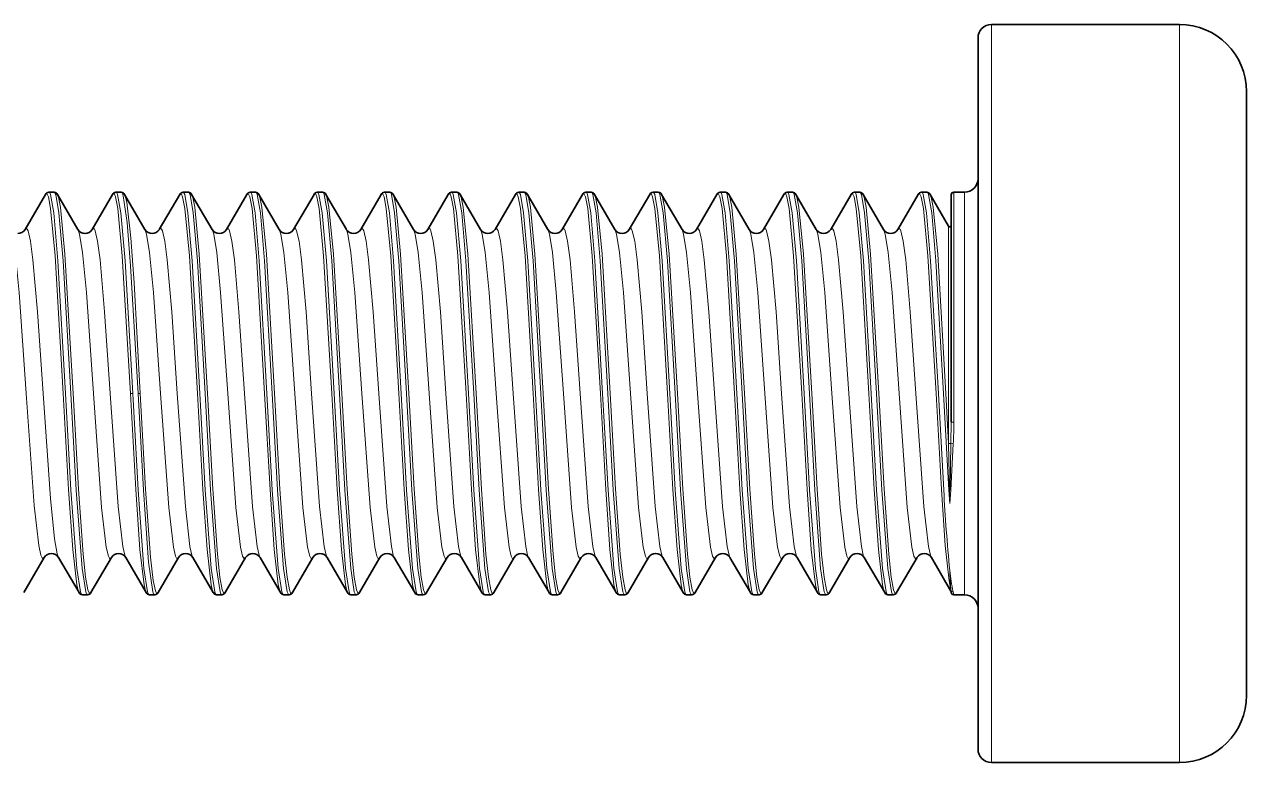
# Model space of a CAD drawing. Extents: x -131 to 1002, y -402 to 783.
# Drawn here: x 993.01 to 1002.11, y 238.87 to 244.37 of the extents above; entities that cross this region are included whole.
import ezdxf

# ---------------------------------------------------------------- set-up
doc = ezdxf.new("R2010")
doc.units = 0

msp = doc.modelspace()

# ---------------------------------------------------------------- linework, layer by layer
at = {"color": 7, "lineweight": 13, "ltscale": 0.101711}
for p, q in [((1000.2148, 240.3036), (1000.2148, 244.372)), ((1001.6147, 240.3036), (1001.6147, 244.372))]:
    msp.add_line(p, q, dxfattribs=at)
at = {"color": 7, "lineweight": 35, "ltscale": 0.034999}
for p, q in [((1000.2148, 244.372), (1001.6147, 244.372)), ((1000.2148, 238.872), (1001.6147, 238.872))]:
    msp.add_line(p, q, dxfattribs=at)
at = {"color": 7, "lineweight": 35, "ltscale": 0.098012}
msp.add_line((1000.1147, 240.3515), (1000.1147, 244.272), dxfattribs=at)
at = {"color": 7, "lineweight": 35, "ltscale": 0.083218}
msp.add_line((1002.1147, 240.5433), (1002.1147, 243.872), dxfattribs=at)
at = {"color": 7, "lineweight": 35, "ltscale": 0.000984192}
for p, q in [((993.1943, 243.122), (993.2337, 243.122)), ((993.6943, 243.122), (993.7337, 243.122)), ((994.1943, 243.122), (994.2337, 243.122)), ((994.6943, 243.122), (994.7337, 243.122)), ((995.1943, 243.122), (995.2337, 243.122)), ((995.6943, 243.122), (995.7337, 243.122)), ((996.1943, 243.122), (996.2337, 243.122)), ((996.6943, 243.122), (996.7337, 243.122)), ((997.1943, 243.122), (997.2337, 243.122)), ((997.6943, 243.122), (997.7337, 243.122)), ((998.1943, 243.122), (998.2337, 243.122)), ((998.6943, 243.122), (998.7337, 243.122)), ((999.1943, 243.122), (999.2337, 243.122)), ((999.6943, 243.122), (999.7337, 243.122)), ((993.4443, 240.122), (993.4837, 240.122)), ((993.9443, 240.122), (993.9837, 240.122)), ((994.4443, 240.122), (994.4837, 240.122)), ((994.9443, 240.122), (994.9837, 240.122)), ((995.4443, 240.122), (995.4837, 240.122)), ((995.9443, 240.122), (995.9837, 240.122)), ((996.4443, 240.122), (996.4837, 240.122)), ((996.9443, 240.122), (996.9837, 240.122)), ((997.4443, 240.122), (997.4837, 240.122)), ((997.9443, 240.122), (997.9837, 240.122)), ((998.4443, 240.122), (998.4837, 240.122)), ((998.9443, 240.122), (998.9837, 240.122)), ((999.4443, 240.122), (999.4837, 240.122))]:
    msp.add_line(p, q, dxfattribs=at)
at = {"color": 7, "lineweight": 13, "ltscale": 0.042844}
msp.add_line((999.9348, 241.4082), (999.9348, 243.122), dxfattribs=at)
at = {"color": 7, "lineweight": 35, "ltscale": 0.001999}
for p, q in [((999.9348, 243.122), (1000.0148, 243.122)), ((999.9348, 240.122), (1000.0148, 240.122))]:
    msp.add_line(p, q, dxfattribs=at)
at = {"color": 7, "lineweight": 13, "ltscale": 0.055478}
msp.add_line((1000.0148, 240.9028), (1000.0148, 243.122), dxfattribs=at)
at = {"color": 7, "lineweight": 35, "ltscale": 0.007572}
for p, q in [((993.1697, 243.1056), (993.0176, 242.8437)), ((993.6697, 243.1056), (993.5176, 242.8437)), ((994.1697, 243.1056), (994.0176, 242.8437)), ((994.6697, 243.1056), (994.5176, 242.8437)), ((995.1697, 243.1056), (995.0176, 242.8437)), ((995.6697, 243.1056), (995.5176, 242.8437)), ((996.1697, 243.1056), (996.0176, 242.8437)), ((996.6697, 243.1056), (996.5176, 242.8437)), ((997.1697, 243.1056), (997.0176, 242.8437)), ((997.6697, 243.1056), (997.5176, 242.8437)), ((998.1697, 243.1056), (998.0176, 242.8437)), ((998.6697, 243.1056), (998.5176, 242.8437)), ((999.1697, 243.1056), (999.0176, 242.8437)), ((999.6697, 243.1056), (999.5176, 242.8437)), ((993.4197, 240.1383), (993.2676, 240.4003)), ((993.9197, 240.1383), (993.7676, 240.4003)), ((994.4197, 240.1383), (994.2676, 240.4003)), ((994.9197, 240.1383), (994.7676, 240.4003)), ((995.4197, 240.1383), (995.2676, 240.4003)), ((995.9197, 240.1383), (995.7676, 240.4003)), ((996.4197, 240.1383), (996.2676, 240.4003)), ((996.9197, 240.1383), (996.7676, 240.4003)), ((997.4197, 240.1383), (997.2676, 240.4003)), ((997.9197, 240.1383), (997.7676, 240.4003)), ((998.4197, 240.1383), (998.2676, 240.4003)), ((998.9197, 240.1383), (998.7676, 240.4003)), ((999.4197, 240.1383), (999.2676, 240.4003))]:
    msp.add_line(p, q, dxfattribs=at)
at = {"color": 7, "lineweight": 35, "ltscale": 0.007571}
for p, q in [((993.2584, 243.1056), (993.4104, 242.8437)), ((993.7584, 243.1056), (993.9104, 242.8437)), ((994.2584, 243.1056), (994.4104, 242.8437)), ((994.7584, 243.1056), (994.9104, 242.8437)), ((995.2584, 243.1056), (995.4104, 242.8437)), ((995.7584, 243.1056), (995.9104, 242.8437)), ((996.2584, 243.1056), (996.4104, 242.8437)), ((996.7584, 243.1056), (996.9104, 242.8437)), ((997.2584, 243.1056), (997.4104, 242.8437)), ((997.7584, 243.1056), (997.9104, 242.8437)), ((998.2584, 243.1056), (998.4104, 242.8437)), ((998.7584, 243.1056), (998.9104, 242.8437)), ((999.2584, 243.1056), (999.4104, 242.8437)), ((993.0084, 240.1383), (993.1604, 240.4003)), ((993.5084, 240.1383), (993.6604, 240.4003)), ((994.0084, 240.1383), (994.1604, 240.4003)), ((994.5084, 240.1383), (994.6604, 240.4003)), ((995.0084, 240.1383), (995.1604, 240.4003)), ((995.5084, 240.1383), (995.6604, 240.4003)), ((996.0084, 240.1383), (996.1604, 240.4003)), ((996.5084, 240.1383), (996.6604, 240.4003)), ((997.0084, 240.1383), (997.1604, 240.4003)), ((997.5084, 240.1383), (997.6604, 240.4003)), ((998.0084, 240.1383), (998.1604, 240.4003)), ((998.5084, 240.1383), (998.6604, 240.4003)), ((999.0084, 240.1383), (999.1604, 240.4003)), ((999.5084, 240.1383), (999.6604, 240.4003))]:
    msp.add_line(p, q, dxfattribs=at)
at = {"color": 7, "lineweight": 35, "ltscale": 0.00686}
msp.add_line((999.7584, 243.1056), (999.8961, 242.8683), dxfattribs=at)
at = {"color": 7, "lineweight": 35, "ltscale": 0.042273}
msp.add_line((999.9148, 241.4111), (999.9148, 243.102), dxfattribs=at)
at = {"color": 7, "lineweight": 13, "ltscale": 0.031158}
msp.add_line((999.8961, 241.622), (999.8961, 242.8683), dxfattribs=at)
at = {"color": 7, "lineweight": 13, "ltscale": 0.017906}
for p, q in [((993.3419, 240.9068), (993.302, 241.622)), ((993.8419, 240.9068), (993.802, 241.622)), ((994.3419, 240.9068), (994.302, 241.622)), ((994.8419, 240.9068), (994.802, 241.622)), ((995.3419, 240.9068), (995.302, 241.622)), ((995.8419, 240.9068), (995.802, 241.622)), ((996.3419, 240.9068), (996.302, 241.622)), ((996.8419, 240.9068), (996.802, 241.622)), ((997.3419, 240.9068), (997.302, 241.622)), ((997.8419, 240.9068), (997.802, 241.622)), ((998.3419, 240.9068), (998.302, 241.622)), ((998.8419, 240.9068), (998.802, 241.622)), ((999.3419, 240.9068), (999.302, 241.622)), ((999.8419, 240.9068), (999.802, 241.622))]:
    msp.add_line(p, q, dxfattribs=at)
at = {"color": 7, "lineweight": 13, "ltscale": 0.018029}
for p, q in [((993.3591, 240.9028), (993.3193, 241.6229)), ((993.8591, 240.9028), (993.8193, 241.6229)), ((994.3591, 240.9028), (994.3193, 241.6229)), ((994.8591, 240.9028), (994.8193, 241.6229)), ((995.3591, 240.9028), (995.3193, 241.6229)), ((995.8591, 240.9028), (995.8193, 241.6229)), ((996.3591, 240.9028), (996.3193, 241.6229)), ((996.8591, 240.9028), (996.8193, 241.6229)), ((997.3591, 240.9028), (997.3193, 241.6229)), ((997.8591, 240.9028), (997.8193, 241.6229)), ((998.3591, 240.9028), (998.3193, 241.6229)), ((998.8591, 240.9028), (998.8193, 241.6229)), ((999.3591, 240.9028), (999.3193, 241.6229)), ((999.8591, 240.9028), (999.8193, 241.6229))]:
    msp.add_line(p, q, dxfattribs=at)
at = {"color": 7, "lineweight": 13, "ltscale": 0.017982}
for p, q in [((993.3985, 240.9028), (993.3588, 241.621)), ((993.8985, 240.9028), (993.8588, 241.621)), ((994.3985, 240.9028), (994.3588, 241.621)), ((994.8985, 240.9028), (994.8588, 241.621)), ((995.3985, 240.9028), (995.3588, 241.621)), ((995.8985, 240.9028), (995.8588, 241.621)), ((996.3985, 240.9028), (996.3588, 241.621)), ((996.8985, 240.9028), (996.8588, 241.621)), ((997.3985, 240.9028), (997.3588, 241.621)), ((997.8985, 240.9028), (997.8588, 241.621)), ((998.3985, 240.9028), (998.3588, 241.621)), ((998.8985, 240.9028), (998.8588, 241.621)), ((999.3985, 240.9028), (999.3588, 241.621)), ((999.8985, 240.9028), (999.8588, 241.621))]:
    msp.add_line(p, q, dxfattribs=at)
at = {"color": 7, "lineweight": 13, "ltscale": 0.017866}
for p, q in [((993.4158, 240.9085), (993.3761, 241.622)), ((993.9158, 240.9085), (993.8761, 241.622)), ((994.4158, 240.9085), (994.3761, 241.622)), ((994.9158, 240.9085), (994.8761, 241.622)), ((995.4158, 240.9085), (995.3761, 241.622)), ((995.9158, 240.9085), (995.8761, 241.622)), ((996.4158, 240.9085), (996.3761, 241.622)), ((996.9158, 240.9085), (996.8761, 241.622)), ((997.4158, 240.9085), (997.3761, 241.622)), ((997.9158, 240.9085), (997.8761, 241.622)), ((998.4158, 240.9085), (998.3761, 241.622)), ((998.9158, 240.9085), (998.8761, 241.622)), ((999.4158, 240.9085), (999.3761, 241.622))]:
    msp.add_line(p, q, dxfattribs=at)
at = {"color": 7, "lineweight": 13, "ltscale": 0.000433995}
msp.add_line((993.8193, 241.6229), (993.802, 241.622), dxfattribs=at)
at = {"color": 7, "lineweight": 13, "ltscale": 0.000433974}
msp.add_line((993.8761, 241.622), (993.8588, 241.621), dxfattribs=at)
at = {"color": 7, "lineweight": 13, "ltscale": 0.009301}
msp.add_line((999.8961, 241.2505), (999.8761, 241.622), dxfattribs=at)
at = {"color": 7, "lineweight": 13, "ltscale": 0.009288}
msp.add_line((999.8961, 241.2505), (999.8961, 241.622), dxfattribs=at)
at = {"color": 7, "lineweight": 13, "ltscale": 0.004015}
msp.add_line((999.9148, 241.4111), (999.9135, 241.2505), dxfattribs=at)
at = {"color": 7, "lineweight": 13, "ltscale": 0.00043335}
msp.add_line((999.8961, 241.2505), (999.9135, 241.2505), dxfattribs=at)
at = {"color": 7, "lineweight": 13, "ltscale": 0.008682}
for p, q in [((999.9027, 240.9033), (999.8961, 241.2505)), ((999.9135, 241.2505), (999.9069, 240.9033))]:
    msp.add_line(p, q, dxfattribs=at)
at = {"color": 7, "lineweight": 13, "ltscale": 0.00862}
msp.add_line((999.9307, 241.2471), (999.9111, 240.9028), dxfattribs=at)
at = {"color": 7, "lineweight": 13, "ltscale": 0.000440123}
msp.add_line((999.9135, 241.2505), (999.9307, 241.2471), dxfattribs=at)
at = {"color": 7, "lineweight": 13, "ltscale": 0.002539}
for p, q in [((999.9048, 240.8015), (999.8985, 240.9028)), ((999.9111, 240.9028), (999.9048, 240.8015))]:
    msp.add_line(p, q, dxfattribs=at)
at = {"color": 7, "lineweight": 13, "ltscale": 0.00010376}
msp.add_line((999.9027, 240.9033), (999.9069, 240.9033), dxfattribs=at)
at = {"color": 7, "lineweight": 13, "ltscale": 0.002545}
msp.add_line((999.9027, 240.9033), (999.9048, 240.8015), dxfattribs=at)
at = {"color": 7, "lineweight": 13, "ltscale": 0.000105788}
msp.add_line((999.9069, 240.9033), (999.9111, 240.9028), dxfattribs=at)
at = {"color": 7, "lineweight": 13, "ltscale": 0.019522}
msp.add_line((1000.0148, 240.122), (1000.0148, 240.9028), dxfattribs=at)
at = {"color": 7, "lineweight": 35, "ltscale": 0.029282}
msp.add_line((1002.1147, 239.372), (1002.1147, 240.5433), dxfattribs=at)
at = {"color": 7, "lineweight": 35, "ltscale": 0.007261}
msp.add_line((999.9135, 240.1491), (999.7676, 240.4003), dxfattribs=at)
at = {"color": 7, "lineweight": 35, "ltscale": 0.034488}
msp.add_line((1000.1147, 238.972), (1000.1147, 240.3515), dxfattribs=at)
at = {"color": 7, "lineweight": 13, "ltscale": 0.035789}
for p, q in [((1000.2148, 238.872), (1000.2148, 240.3036)), ((1001.6147, 238.872), (1001.6147, 240.3036))]:
    msp.add_line(p, q, dxfattribs=at)
at = {"color": 7, "lineweight": 13, "ltscale": 0.000205601}
msp.add_line((999.9135, 240.1536), (999.9147, 240.1455), dxfattribs=at)
at = {"color": 7, "lineweight": 13, "ltscale": 0.000113678}
msp.add_line((999.9135, 240.1536), (999.9135, 240.1491), dxfattribs=at)
at = {"color": 7, "lineweight": 35, "ltscale": 9.46975e-05}
msp.add_line((999.9135, 240.1491), (999.9147, 240.1455), dxfattribs=at)
at = {"color": 7, "lineweight": 35, "ltscale": 7.01904e-05}
msp.add_line((999.9148, 240.142), (999.9148, 240.1448), dxfattribs=at)
at = {"color": 7, "lineweight": 13, "ltscale": 0.00048842}
msp.add_line((999.9307, 240.1439), (999.9348, 240.1248), dxfattribs=at)
at = {"color": 7, "lineweight": 13, "ltscale": 7.13348e-05}
msp.add_line((999.9348, 240.122), (999.9348, 240.1248), dxfattribs=at)
at = {"color": 7, "lineweight": 13}
for points in [[(993.302, 241.622), (993.2415, 242.6487), (993.2081, 242.9996), (993.1912, 243.0883), (993.1826, 243.1083), (993.1797, 243.1111), (993.1783, 243.1118), (993.1761, 243.1119), (993.174, 243.1109), (993.1697, 243.1056)], [(993.3193, 241.6229), (993.2621, 242.6101), (993.2308, 242.9679), (993.2067, 243.104), (993.2012, 243.1164), (993.1985, 243.12), (993.1957, 243.1218), (993.1943, 243.122)], [(993.3588, 241.621), (993.3015, 242.6094), (993.2701, 242.9677), (993.2461, 243.104), (993.2406, 243.1164), (993.2379, 243.12), (993.2351, 243.1218), (993.2337, 243.122)], [(993.802, 241.622), (993.7415, 242.6487), (993.7081, 242.9996), (993.6912, 243.0883), (993.6826, 243.1083), (993.6797, 243.1111), (993.6783, 243.1118), (993.6761, 243.1119), (993.674, 243.1109), (993.6697, 243.1056)], [(993.8193, 241.6229), (993.7621, 242.6101), (993.7308, 242.9679), (993.7067, 243.104), (993.7012, 243.1164), (993.6985, 243.12), (993.6957, 243.1218), (993.6943, 243.122)], [(993.7337, 243.122), (993.7354, 243.1216), (993.7388, 243.119), (993.7421, 243.1136), (993.7488, 243.0951), (993.778, 242.8959), (993.8041, 242.5734), (993.8588, 241.621)], [(994.302, 241.622), (994.2415, 242.6487), (994.2081, 242.9996), (994.1912, 243.0883), (994.1826, 243.1083), (994.1797, 243.1111), (994.1783, 243.1118), (994.1761, 243.1119), (994.174, 243.1109), (994.1697, 243.1056)], [(994.3193, 241.6229), (994.2621, 242.6101), (994.2308, 242.9679), (994.2067, 243.104), (994.2012, 243.1164), (994.1985, 243.12), (994.1957, 243.1218), (994.1943, 243.122)], [(994.3588, 241.621), (994.3015, 242.6094), (994.2701, 242.9677), (994.2461, 243.104), (994.2406, 243.1164), (994.2379, 243.12), (994.2351, 243.1218), (994.2337, 243.122)], [(994.802, 241.622), (994.7415, 242.6487), (994.7081, 242.9996), (994.6912, 243.0883), (994.6826, 243.1083), (994.6797, 243.1111), (994.6783, 243.1118), (994.6761, 243.1119), (994.674, 243.1109), (994.6697, 243.1056)], [(994.8193, 241.6229), (994.7621, 242.6101), (994.7308, 242.9679), (994.7067, 243.104), (994.7012, 243.1164), (994.6985, 243.12), (994.6957, 243.1218), (994.6943, 243.122)], [(994.8588, 241.621), (994.8015, 242.6094), (994.7701, 242.9677), (994.7461, 243.104), (994.7406, 243.1164), (994.7379, 243.12), (994.7351, 243.1218), (994.7337, 243.122)], [(995.302, 241.622), (995.2415, 242.6487), (995.2081, 242.9996), (995.1912, 243.0883), (995.1826, 243.1083), (995.1797, 243.1111), (995.1783, 243.1118), (995.1761, 243.1119), (995.174, 243.1109), (995.1697, 243.1056)], [(995.3193, 241.6229), (995.2621, 242.6101), (995.2308, 242.9679), (995.2067, 243.104), (995.2012, 243.1164), (995.1985, 243.12), (995.1957, 243.1218), (995.1943, 243.122)], [(995.3588, 241.621), (995.3015, 242.6094), (995.2701, 242.9677), (995.2461, 243.104), (995.2406, 243.1164), (995.2379, 243.12), (995.2351, 243.1218), (995.2337, 243.122)], [(995.802, 241.622), (995.7415, 242.6487), (995.7081, 242.9996), (995.6912, 243.0883), (995.6826, 243.1083), (995.6797, 243.1111), (995.6783, 243.1118), (995.6761, 243.1119), (995.674, 243.1109), (995.6697, 243.1056)], [(995.8193, 241.6229), (995.7621, 242.6101), (995.7308, 242.9679), (995.7067, 243.104), (995.7012, 243.1164), (995.6985, 243.12), (995.6957, 243.1218), (995.6943, 243.122)], [(995.8588, 241.621), (995.8015, 242.6094), (995.7701, 242.9677), (995.7461, 243.104), (995.7406, 243.1164), (995.7379, 243.12), (995.7351, 243.1218), (995.7337, 243.122)], [(996.302, 241.622), (996.2415, 242.6487), (996.2081, 242.9996), (996.1912, 243.0883), (996.1826, 243.1083), (996.1797, 243.1111), (996.1783, 243.1118), (996.1761, 243.1119), (996.174, 243.1109), (996.1697, 243.1056)], [(996.3193, 241.6229), (996.2621, 242.6101), (996.2308, 242.9679), (996.2067, 243.104), (996.2012, 243.1164), (996.1985, 243.12), (996.1957, 243.1218), (996.1943, 243.122)], [(996.3588, 241.621), (996.3015, 242.6094), (996.2701, 242.9677), (996.2461, 243.104), (996.2406, 243.1164), (996.2379, 243.12), (996.2351, 243.1218), (996.2337, 243.122)], [(996.802, 241.622), (996.7415, 242.6487), (996.7081, 242.9996), (996.6912, 243.0883), (996.6826, 243.1083), (996.6797, 243.1111), (996.6783, 243.1118), (996.6761, 243.1119), (996.674, 243.1109), (996.6697, 243.1056)], [(996.8193, 241.6229), (996.7621, 242.6101), (996.7308, 242.9679), (996.7067, 243.104), (996.7012, 243.1164), (996.6985, 243.12), (996.6957, 243.1218), (996.6943, 243.122)], [(996.8588, 241.621), (996.8015, 242.6094), (996.7701, 242.9677), (996.7461, 243.104), (996.7406, 243.1164), (996.7379, 243.12), (996.7351, 243.1218), (996.7337, 243.122)], [(997.302, 241.622), (997.2415, 242.6487), (997.2081, 242.9996), (997.1912, 243.0883), (997.1826, 243.1083), (997.1797, 243.1111), (997.1783, 243.1118), (997.1761, 243.1119), (997.174, 243.1109), (997.1697, 243.1056)], [(997.3193, 241.6229), (997.2621, 242.6101), (997.2308, 242.9679), (997.2067, 243.104), (997.2012, 243.1164), (997.1985, 243.12), (997.1957, 243.1218), (997.1943, 243.122)], [(997.3588, 241.621), (997.3015, 242.6094), (997.2701, 242.9677), (997.2461, 243.104), (997.2406, 243.1164), (997.2379, 243.12), (997.2351, 243.1218), (997.2337, 243.122)], [(997.802, 241.622), (997.7415, 242.6487), (997.7081, 242.9996), (997.6912, 243.0883), (997.6826, 243.1083), (997.6797, 243.1111), (997.6783, 243.1118), (997.6761, 243.1119), (997.674, 243.1109), (997.6697, 243.1056)], [(997.8193, 241.6229), (997.7621, 242.6101), (997.7308, 242.9679), (997.7067, 243.104), (997.7012, 243.1164), (997.6985, 243.12), (997.6957, 243.1218), (997.6943, 243.122)], [(997.8588, 241.621), (997.8015, 242.6094), (997.7701, 242.9677), (997.7461, 243.104), (997.7406, 243.1164), (997.7379, 243.12), (997.7351, 243.1218), (997.7337, 243.122)], [(998.302, 241.622), (998.2415, 242.6487), (998.2081, 242.9996), (998.1912, 243.0883), (998.1826, 243.1083), (998.1797, 243.1111), (998.1783, 243.1118), (998.1761, 243.1119), (998.174, 243.1109), (998.1697, 243.1056)], [(998.3193, 241.6229), (998.2621, 242.6101), (998.2308, 242.9679), (998.2067, 243.104), (998.2012, 243.1164), (998.1985, 243.12), (998.1957, 243.1218), (998.1943, 243.122)], [(998.3588, 241.621), (998.3015, 242.6094), (998.2701, 242.9677), (998.2461, 243.104), (998.2406, 243.1164), (998.2379, 243.12), (998.2351, 243.1218), (998.2337, 243.122)], [(998.802, 241.622), (998.7415, 242.6487), (998.7081, 242.9996), (998.6912, 243.0883), (998.6826, 243.1083), (998.6797, 243.1111), (998.6783, 243.1118), (998.6761, 243.1119), (998.674, 243.1109), (998.6697, 243.1056)], [(998.8193, 241.6229), (998.7621, 242.6101), (998.7308, 242.9679), (998.7067, 243.104), (998.7012, 243.1164), (998.6985, 243.12), (998.6957, 243.1218), (998.6943, 243.122)], [(998.8588, 241.621), (998.8015, 242.6094), (998.7701, 242.9677), (998.7461, 243.104), (998.7406, 243.1164), (998.7379, 243.12), (998.7351, 243.1218), (998.7337, 243.122)], [(999.302, 241.622), (999.2415, 242.6487), (999.2081, 242.9996), (999.1912, 243.0883), (999.1826, 243.1083), (999.1797, 243.1111), (999.1783, 243.1118), (999.1761, 243.1119), (999.174, 243.1109), (999.1697, 243.1056)], [(999.3193, 241.6229), (999.2621, 242.6101), (999.2308, 242.9679), (999.2067, 243.104), (999.2012, 243.1164), (999.1985, 243.12), (999.1957, 243.1218), (999.1943, 243.122)], [(999.3588, 241.621), (999.3015, 242.6094), (999.2701, 242.9677), (999.2461, 243.104), (999.2406, 243.1164), (999.2379, 243.12), (999.2351, 243.1218), (999.2337, 243.122)], [(999.802, 241.622), (999.7415, 242.6487), (999.7081, 242.9996), (999.6912, 243.0883), (999.6826, 243.1083), (999.6797, 243.1111), (999.6783, 243.1118), (999.6761, 243.1119), (999.674, 243.1109), (999.6697, 243.1056)], [(999.8193, 241.6229), (999.7621, 242.6101), (999.7308, 242.9679), (999.7067, 243.104), (999.7012, 243.1164), (999.6985, 243.12), (999.6957, 243.1218), (999.6943, 243.122)], [(999.8588, 241.621), (999.8015, 242.6094), (999.7701, 242.9677), (999.7461, 243.104), (999.7406, 243.1164), (999.7379, 243.12), (999.7351, 243.1218), (999.7337, 243.122)], [(993.3761, 241.622), (993.3147, 242.6602), (993.2808, 243.0092), (993.2659, 243.086), (993.2584, 243.1056)], [(993.7584, 243.1056), (993.7638, 243.093), (993.7745, 243.048), (993.8051, 242.7816), (993.8295, 242.4458), (993.8761, 241.622)], [(994.3761, 241.622), (994.3147, 242.6602), (994.2808, 243.0092), (994.2659, 243.086), (994.2584, 243.1056)], [(994.8761, 241.622), (994.8147, 242.6602), (994.7808, 243.0092), (994.7659, 243.086), (994.7584, 243.1056)], [(995.3761, 241.622), (995.3147, 242.6602), (995.2808, 243.0092), (995.2659, 243.086), (995.2584, 243.1056)], [(995.8761, 241.622), (995.8147, 242.6602), (995.7808, 243.0092), (995.7659, 243.086), (995.7584, 243.1056)], [(996.3761, 241.622), (996.3147, 242.6602), (996.2808, 243.0092), (996.2659, 243.086), (996.2584, 243.1056)], [(996.8761, 241.622), (996.8147, 242.6602), (996.7808, 243.0092), (996.7659, 243.086), (996.7584, 243.1056)], [(997.3761, 241.622), (997.3147, 242.6602), (997.2808, 243.0092), (997.2659, 243.086), (997.2584, 243.1056)], [(997.8761, 241.622), (997.8147, 242.6602), (997.7808, 243.0092), (997.7659, 243.086), (997.7584, 243.1056)], [(998.3761, 241.622), (998.3147, 242.6602), (998.2808, 243.0092), (998.2659, 243.086), (998.2584, 243.1056)], [(998.8761, 241.622), (998.8147, 242.6602), (998.7808, 243.0092), (998.7659, 243.086), (998.7584, 243.1056)], [(999.3761, 241.622), (999.3147, 242.6602), (999.2808, 243.0092), (999.2659, 243.086), (999.2584, 243.1056)], [(999.8761, 241.622), (999.8147, 242.6602), (999.7808, 243.0092), (999.7659, 243.086), (999.7584, 243.1056)], [(992.9104, 242.8437), (992.9223, 242.8098), (992.9449, 242.6733), (992.9742, 242.3735), (993.0266, 241.622)], [(993.0176, 242.8437), (993.0217, 242.8491), (993.0237, 242.8506), (993.0267, 242.8513), (993.0283, 242.8511), (993.0312, 242.8492), (993.0343, 242.8455), (993.0403, 242.833), (993.0579, 242.7573), (993.0765, 242.6169), (993.1104, 242.2304), (993.1516, 241.622)], [(993.4104, 242.8437), (993.4223, 242.8098), (993.4449, 242.6733), (993.4742, 242.3735), (993.5266, 241.622)], [(993.5176, 242.8437), (993.5217, 242.8491), (993.5237, 242.8506), (993.5267, 242.8513), (993.5283, 242.8511), (993.5312, 242.8492), (993.5343, 242.8455), (993.5403, 242.833), (993.5579, 242.7573), (993.5765, 242.6169), (993.6104, 242.2304), (993.6516, 241.622)], [(993.9104, 242.8437), (993.9223, 242.8098), (993.9449, 242.6733), (993.9742, 242.3735), (994.0266, 241.622)], [(994.0176, 242.8437), (994.0217, 242.8491), (994.0237, 242.8506), (994.0267, 242.8513), (994.0283, 242.8511), (994.0312, 242.8492), (994.0343, 242.8455), (994.0403, 242.833), (994.0579, 242.7573), (994.0765, 242.6169), (994.1104, 242.2304), (994.1516, 241.622)], [(994.4104, 242.8437), (994.4223, 242.8098), (994.4449, 242.6733), (994.4742, 242.3735), (994.5266, 241.622)], [(994.5176, 242.8437), (994.5217, 242.8491), (994.5237, 242.8506), (994.5267, 242.8513), (994.5283, 242.8511), (994.5312, 242.8492), (994.5343, 242.8455), (994.5403, 242.833), (994.5579, 242.7573), (994.5765, 242.6169), (994.6104, 242.2304), (994.6516, 241.622)], [(994.9104, 242.8437), (994.9223, 242.8098), (994.9449, 242.6733), (994.9742, 242.3735), (995.0266, 241.622)], [(995.0176, 242.8437), (995.0217, 242.8491), (995.0237, 242.8506), (995.0267, 242.8513), (995.0283, 242.8511), (995.0312, 242.8492), (995.0343, 242.8455), (995.0403, 242.833), (995.0579, 242.7573), (995.0765, 242.6169), (995.1104, 242.2304), (995.1516, 241.622)], [(995.4104, 242.8437), (995.4223, 242.8098), (995.4449, 242.6733), (995.4742, 242.3735), (995.5266, 241.622)], [(995.5176, 242.8437), (995.5217, 242.8491), (995.5237, 242.8506), (995.5267, 242.8513), (995.5283, 242.8511), (995.5312, 242.8492), (995.5343, 242.8455), (995.5403, 242.833), (995.5579, 242.7573), (995.5765, 242.6169), (995.6104, 242.2304), (995.6516, 241.622)], [(995.9104, 242.8437), (995.9223, 242.8098), (995.9449, 242.6733), (995.9742, 242.3735), (996.0266, 241.622)], [(996.0176, 242.8437), (996.0217, 242.8491), (996.0237, 242.8506), (996.0267, 242.8513), (996.0283, 242.8511), (996.0312, 242.8492), (996.0343, 242.8455), (996.0403, 242.833), (996.0579, 242.7573), (996.0765, 242.6169), (996.1104, 242.2304), (996.1516, 241.622)], [(996.4104, 242.8437), (996.4223, 242.8098), (996.4449, 242.6733), (996.4742, 242.3735), (996.5266, 241.622)], [(996.5176, 242.8437), (996.5217, 242.8491), (996.5237, 242.8506), (996.5267, 242.8513), (996.5283, 242.8511), (996.5312, 242.8492), (996.5343, 242.8455), (996.5403, 242.833), (996.5579, 242.7573), (996.5765, 242.6169), (996.6104, 242.2304), (996.6516, 241.622)], [(996.9104, 242.8437), (996.9223, 242.8098), (996.9449, 242.6733), (996.9742, 242.3735), (997.0266, 241.622)], [(997.0176, 242.8437), (997.0217, 242.8491), (997.0237, 242.8506), (997.0267, 242.8513), (997.0283, 242.8511), (997.0312, 242.8492), (997.0343, 242.8455), (997.0403, 242.833), (997.0579, 242.7573), (997.0765, 242.6169), (997.1104, 242.2304), (997.1516, 241.622)], [(997.4104, 242.8437), (997.4223, 242.8098), (997.4449, 242.6733), (997.4742, 242.3735), (997.5266, 241.622)], [(997.5176, 242.8437), (997.5217, 242.8491), (997.5237, 242.8506), (997.5267, 242.8513), (997.5283, 242.8511), (997.5312, 242.8492), (997.5343, 242.8455), (997.5403, 242.833), (997.5579, 242.7573), (997.5765, 242.6169), (997.6104, 242.2304), (997.6516, 241.622)], [(997.9104, 242.8437), (997.9223, 242.8098), (997.9449, 242.6733), (997.9742, 242.3735), (998.0266, 241.622)], [(998.0176, 242.8437), (998.0217, 242.8491), (998.0237, 242.8506), (998.0267, 242.8513), (998.0283, 242.8511), (998.0312, 242.8492), (998.0343, 242.8455), (998.0403, 242.833), (998.0579, 242.7573), (998.0765, 242.6169), (998.1104, 242.2304), (998.1516, 241.622)], [(998.4104, 242.8437), (998.4223, 242.8098), (998.4449, 242.6733), (998.4742, 242.3735), (998.5266, 241.622)], [(998.5176, 242.8437), (998.5217, 242.8491), (998.5237, 242.8506), (998.5267, 242.8513), (998.5283, 242.8511), (998.5312, 242.8492), (998.5343, 242.8455), (998.5403, 242.833), (998.5579, 242.7573), (998.5765, 242.6169), (998.6104, 242.2304), (998.6516, 241.622)], [(998.9104, 242.8437), (998.9223, 242.8098), (998.9449, 242.6733), (998.9742, 242.3735), (999.0266, 241.622)], [(999.0176, 242.8437), (999.0217, 242.8491), (999.0237, 242.8506), (999.0267, 242.8513), (999.0283, 242.8511), (999.0312, 242.8492), (999.0343, 242.8455), (999.0403, 242.833), (999.0579, 242.7573), (999.0765, 242.6169), (999.1104, 242.2304), (999.1516, 241.622)], [(999.4104, 242.8437), (999.4223, 242.8098), (999.4449, 242.6733), (999.4742, 242.3735), (999.5266, 241.622)], [(999.5176, 242.8437), (999.5217, 242.8491), (999.5237, 242.8506), (999.5267, 242.8513), (999.5283, 242.8511), (999.5312, 242.8492), (999.5343, 242.8455), (999.5403, 242.833), (999.5579, 242.7573), (999.5765, 242.6169), (999.6104, 242.2304), (999.6516, 241.622)], [(993.0266, 241.622), (993.0859, 240.7874), (993.1199, 240.4884), (993.1358, 240.4166), (993.1439, 240.3982), (993.1476, 240.3941), (993.1494, 240.3931), (993.1536, 240.393), (993.1562, 240.3948), (993.1604, 240.4003)], [(993.1516, 241.622), (993.2064, 240.8396), (993.2374, 240.5381), (993.2573, 240.4283), (993.2676, 240.4003)], [(993.5266, 241.622), (993.5872, 240.7731), (993.6221, 240.4762), (993.6379, 240.4106), (993.6461, 240.3955), (993.6501, 240.3928), (993.6543, 240.3933), (993.6583, 240.3971), (993.6604, 240.4003)], [(993.6516, 241.622), (993.7115, 240.7804), (993.746, 240.4823), (993.7603, 240.4181), (993.7676, 240.4003)], [(994.0266, 241.622), (994.0872, 240.7731), (994.1221, 240.4762), (994.1379, 240.4106), (994.1461, 240.3955), (994.1501, 240.3928), (994.1543, 240.3933), (994.1583, 240.3971), (994.1604, 240.4003)], [(994.1516, 241.622), (994.2115, 240.7804), (994.246, 240.4823), (994.2603, 240.4181), (994.2676, 240.4003)], [(994.5266, 241.622), (994.5872, 240.7731), (994.6221, 240.4762), (994.6379, 240.4106), (994.6461, 240.3955), (994.6501, 240.3928), (994.6543, 240.3933), (994.6583, 240.3971), (994.6604, 240.4003)], [(994.6516, 241.622), (994.7115, 240.7804), (994.746, 240.4823), (994.7603, 240.4181), (994.7676, 240.4003)], [(995.0266, 241.622), (995.0872, 240.7731), (995.1221, 240.4762), (995.1379, 240.4106), (995.1461, 240.3955), (995.1501, 240.3928), (995.1543, 240.3933), (995.1583, 240.3971), (995.1604, 240.4003)], [(995.1516, 241.622), (995.2115, 240.7804), (995.246, 240.4823), (995.2603, 240.4181), (995.2676, 240.4003)], [(995.5266, 241.622), (995.5872, 240.7731), (995.6221, 240.4762), (995.6379, 240.4106), (995.6461, 240.3955), (995.6501, 240.3928), (995.6543, 240.3933), (995.6583, 240.3971), (995.6604, 240.4003)], [(995.6516, 241.622), (995.7115, 240.7804), (995.746, 240.4823), (995.7603, 240.4181), (995.7676, 240.4003)], [(996.0266, 241.622), (996.0872, 240.7731), (996.1221, 240.4762), (996.1379, 240.4106), (996.1461, 240.3955), (996.1501, 240.3928), (996.1543, 240.3933), (996.1583, 240.3971), (996.1604, 240.4003)], [(996.1516, 241.622), (996.2115, 240.7804), (996.246, 240.4823), (996.2603, 240.4181), (996.2676, 240.4003)], [(996.5266, 241.622), (996.5872, 240.7731), (996.6221, 240.4762), (996.6379, 240.4106), (996.6461, 240.3955), (996.6501, 240.3928), (996.6543, 240.3933), (996.6583, 240.3971), (996.6604, 240.4003)], [(996.6516, 241.622), (996.7115, 240.7804), (996.746, 240.4823), (996.7603, 240.4181), (996.7676, 240.4003)], [(997.0266, 241.622), (997.0872, 240.7731), (997.1221, 240.4762), (997.1379, 240.4106), (997.1461, 240.3955), (997.1501, 240.3928), (997.1543, 240.3933), (997.1583, 240.3971), (997.1604, 240.4003)], [(997.1516, 241.622), (997.2115, 240.7804), (997.246, 240.4823), (997.2603, 240.4181), (997.2676, 240.4003)], [(997.5266, 241.622), (997.5872, 240.7731), (997.6221, 240.4762), (997.6379, 240.4106), (997.6461, 240.3955), (997.6501, 240.3928), (997.6543, 240.3933), (997.6583, 240.3971), (997.6604, 240.4003)], [(997.6516, 241.622), (997.7115, 240.7804), (997.746, 240.4823), (997.7603, 240.4181), (997.7676, 240.4003)], [(998.0266, 241.622), (998.0872, 240.7731), (998.1221, 240.4762), (998.1379, 240.4106), (998.1461, 240.3955), (998.1501, 240.3928), (998.1543, 240.3933), (998.1583, 240.3971), (998.1604, 240.4003)], [(998.1516, 241.622), (998.2115, 240.7804), (998.246, 240.4823), (998.2603, 240.4181), (998.2676, 240.4003)], [(998.5266, 241.622), (998.5872, 240.7731), (998.6221, 240.4762), (998.6379, 240.4106), (998.6461, 240.3955), (998.6501, 240.3928), (998.6543, 240.3933), (998.6583, 240.3971), (998.6604, 240.4003)], [(998.6516, 241.622), (998.7115, 240.7804), (998.746, 240.4823), (998.7603, 240.4181), (998.7676, 240.4003)], [(999.0266, 241.622), (999.0872, 240.7731), (999.1221, 240.4762), (999.1379, 240.4106), (999.1461, 240.3955), (999.1501, 240.3928), (999.1543, 240.3933), (999.1583, 240.3971), (999.1604, 240.4003)], [(999.1516, 241.622), (999.2115, 240.7804), (999.246, 240.4823), (999.2603, 240.4181), (999.2676, 240.4003)], [(999.5266, 241.622), (999.5872, 240.7731), (999.6221, 240.4762), (999.6379, 240.4106), (999.6461, 240.3955), (999.6501, 240.3928), (999.6543, 240.3933), (999.6583, 240.3971), (999.6604, 240.4003)], [(999.6516, 241.622), (999.7115, 240.7804), (999.746, 240.4823), (999.7603, 240.4181), (999.7676, 240.4003)], [(993.4197, 240.1383), (993.4143, 240.1509), (993.4037, 240.1954), (993.3733, 240.4592), (993.3419, 240.9068)], [(993.4443, 240.122), (993.4428, 240.1223), (993.4397, 240.1246), (993.4366, 240.1291), (993.4304, 240.145), (993.4033, 240.3173), (993.3591, 240.9028)], [(993.4837, 240.122), (993.4822, 240.1223), (993.4791, 240.1246), (993.476, 240.1291), (993.4697, 240.145), (993.4426, 240.3173), (993.3985, 240.9028)], [(993.5084, 240.1383), (993.504, 240.133), (993.5017, 240.132), (993.4995, 240.1323), (993.498, 240.1331), (993.495, 240.1363), (993.4861, 240.1582), (993.4687, 240.2537), (993.4503, 240.4259), (993.4158, 240.9085)], [(993.9197, 240.1383), (993.9143, 240.1509), (993.9037, 240.1954), (993.8733, 240.4592), (993.8419, 240.9068)], [(993.9443, 240.122), (993.9428, 240.1223), (993.9397, 240.1246), (993.9366, 240.1291), (993.9304, 240.145), (993.9033, 240.3173), (993.8591, 240.9028)], [(993.8985, 240.9028), (993.9377, 240.3662), (993.9698, 240.1448), (993.9753, 240.1302), (993.9791, 240.1245), (993.981, 240.1229), (993.9837, 240.122)], [(993.9158, 240.9085), (993.9524, 240.4023), (993.972, 240.2298), (993.988, 240.1519), (993.9935, 240.1388), (993.9962, 240.1348), (993.9989, 240.1325), (994.0002, 240.1321), (994.003, 240.1324), (994.0048, 240.1336), (994.0084, 240.1383)], [(994.4197, 240.1383), (994.4143, 240.1509), (994.4037, 240.1954), (994.3733, 240.4592), (994.3419, 240.9068)], [(994.4443, 240.122), (994.4428, 240.1223), (994.4397, 240.1246), (994.4366, 240.1291), (994.4304, 240.145), (994.4033, 240.3173), (994.3591, 240.9028)], [(994.4837, 240.122), (994.4822, 240.1223), (994.4791, 240.1246), (994.476, 240.1291), (994.4697, 240.145), (994.4426, 240.3173), (994.3985, 240.9028)], [(994.5084, 240.1383), (994.504, 240.133), (994.5017, 240.132), (994.4995, 240.1323), (994.498, 240.1331), (994.495, 240.1363), (994.4861, 240.1582), (994.4687, 240.2537), (994.4503, 240.4259), (994.4158, 240.9085)], [(994.9197, 240.1383), (994.9143, 240.1509), (994.9037, 240.1954), (994.8733, 240.4592), (994.8419, 240.9068)], [(994.9443, 240.122), (994.9428, 240.1223), (994.9397, 240.1246), (994.9366, 240.1291), (994.9304, 240.145), (994.9033, 240.3173), (994.8591, 240.9028)], [(994.9837, 240.122), (994.9822, 240.1223), (994.9791, 240.1246), (994.976, 240.1291), (994.9697, 240.145), (994.9426, 240.3173), (994.8985, 240.9028)], [(995.0084, 240.1383), (995.004, 240.133), (995.0017, 240.132), (994.9995, 240.1323), (994.998, 240.1331), (994.995, 240.1363), (994.9861, 240.1582), (994.9687, 240.2537), (994.9503, 240.4259), (994.9158, 240.9085)], [(995.4197, 240.1383), (995.4143, 240.1509), (995.4037, 240.1954), (995.3733, 240.4592), (995.3419, 240.9068)], [(995.4443, 240.122), (995.4428, 240.1223), (995.4397, 240.1246), (995.4366, 240.1291), (995.4304, 240.145), (995.4033, 240.3173), (995.3591, 240.9028)], [(995.4837, 240.122), (995.4822, 240.1223), (995.4791, 240.1246), (995.476, 240.1291), (995.4697, 240.145), (995.4426, 240.3173), (995.3985, 240.9028)], [(995.5084, 240.1383), (995.504, 240.133), (995.5017, 240.132), (995.4995, 240.1323), (995.498, 240.1331), (995.495, 240.1363), (995.4861, 240.1582), (995.4687, 240.2537), (995.4503, 240.4259), (995.4158, 240.9085)], [(995.9197, 240.1383), (995.9143, 240.1509), (995.9037, 240.1954), (995.8733, 240.4592), (995.8419, 240.9068)], [(995.9443, 240.122), (995.9428, 240.1223), (995.9397, 240.1246), (995.9366, 240.1291), (995.9304, 240.145), (995.9033, 240.3173), (995.8591, 240.9028)], [(995.9837, 240.122), (995.9822, 240.1223), (995.9791, 240.1246), (995.976, 240.1291), (995.9697, 240.145), (995.9426, 240.3173), (995.8985, 240.9028)], [(996.0084, 240.1383), (996.004, 240.133), (996.0017, 240.132), (995.9995, 240.1323), (995.998, 240.1331), (995.995, 240.1363), (995.9861, 240.1582), (995.9687, 240.2537), (995.9503, 240.4259), (995.9158, 240.9085)], [(996.4197, 240.1383), (996.4143, 240.1509), (996.4037, 240.1954), (996.3733, 240.4592), (996.3419, 240.9068)], [(996.4443, 240.122), (996.4428, 240.1223), (996.4397, 240.1246), (996.4366, 240.1291), (996.4304, 240.145), (996.4033, 240.3173), (996.3591, 240.9028)], [(996.4837, 240.122), (996.4822, 240.1223), (996.4791, 240.1246), (996.476, 240.1291), (996.4697, 240.145), (996.4426, 240.3173), (996.3985, 240.9028)], [(996.5084, 240.1383), (996.504, 240.133), (996.5017, 240.132), (996.4995, 240.1323), (996.498, 240.1331), (996.495, 240.1363), (996.4861, 240.1582), (996.4687, 240.2537), (996.4503, 240.4259), (996.4158, 240.9085)], [(996.9197, 240.1383), (996.9143, 240.1509), (996.9037, 240.1954), (996.8733, 240.4592), (996.8419, 240.9068)], [(996.9443, 240.122), (996.9428, 240.1223), (996.9397, 240.1246), (996.9366, 240.1291), (996.9304, 240.145), (996.9033, 240.3173), (996.8591, 240.9028)], [(996.9837, 240.122), (996.9822, 240.1223), (996.9791, 240.1246), (996.976, 240.1291), (996.9697, 240.145), (996.9426, 240.3173), (996.8985, 240.9028)], [(997.0084, 240.1383), (997.004, 240.133), (997.0017, 240.132), (996.9995, 240.1323), (996.998, 240.1331), (996.995, 240.1363), (996.9861, 240.1582), (996.9687, 240.2537), (996.9503, 240.4259), (996.9158, 240.9085)], [(997.4197, 240.1383), (997.4143, 240.1509), (997.4037, 240.1954), (997.3733, 240.4592), (997.3419, 240.9068)], [(997.4443, 240.122), (997.4428, 240.1223), (997.4397, 240.1246), (997.4366, 240.1291), (997.4304, 240.145), (997.4033, 240.3173), (997.3591, 240.9028)], [(997.4837, 240.122), (997.4822, 240.1223), (997.4791, 240.1246), (997.476, 240.1291), (997.4697, 240.145), (997.4426, 240.3173), (997.3985, 240.9028)], [(997.5084, 240.1383), (997.504, 240.133), (997.5017, 240.132), (997.4995, 240.1323), (997.498, 240.1331), (997.495, 240.1363), (997.4861, 240.1582), (997.4687, 240.2537), (997.4503, 240.4259), (997.4158, 240.9085)], [(997.9197, 240.1383), (997.9143, 240.1509), (997.9037, 240.1954), (997.8733, 240.4592), (997.8419, 240.9068)], [(997.9443, 240.122), (997.9428, 240.1223), (997.9397, 240.1246), (997.9366, 240.1291), (997.9304, 240.145), (997.9033, 240.3173), (997.8591, 240.9028)], [(997.9837, 240.122), (997.9822, 240.1223), (997.9791, 240.1246), (997.976, 240.1291), (997.9697, 240.145), (997.9426, 240.3173), (997.8985, 240.9028)], [(998.0084, 240.1383), (998.004, 240.133), (998.0017, 240.132), (997.9995, 240.1323), (997.998, 240.1331), (997.995, 240.1363), (997.9861, 240.1582), (997.9687, 240.2537), (997.9503, 240.4259), (997.9158, 240.9085)], [(998.4197, 240.1383), (998.4143, 240.1509), (998.4037, 240.1954), (998.3733, 240.4592), (998.3419, 240.9068)], [(998.4443, 240.122), (998.4428, 240.1223), (998.4397, 240.1246), (998.4366, 240.1291), (998.4304, 240.145), (998.4033, 240.3173), (998.3591, 240.9028)], [(998.4837, 240.122), (998.4822, 240.1223), (998.4791, 240.1246), (998.476, 240.1291), (998.4697, 240.145), (998.4426, 240.3173), (998.3985, 240.9028)], [(998.5084, 240.1383), (998.504, 240.133), (998.5017, 240.132), (998.4995, 240.1323), (998.498, 240.1331), (998.495, 240.1363), (998.4861, 240.1582), (998.4687, 240.2537), (998.4503, 240.4259), (998.4158, 240.9085)], [(998.9197, 240.1383), (998.9143, 240.1509), (998.9037, 240.1954), (998.8733, 240.4592), (998.8419, 240.9068)], [(998.9443, 240.122), (998.9428, 240.1223), (998.9397, 240.1246), (998.9366, 240.1291), (998.9304, 240.145), (998.9033, 240.3173), (998.8591, 240.9028)], [(998.9837, 240.122), (998.9822, 240.1223), (998.9791, 240.1246), (998.976, 240.1291), (998.9697, 240.145), (998.9426, 240.3173), (998.8985, 240.9028)], [(999.0084, 240.1383), (999.004, 240.133), (999.0017, 240.132), (998.9995, 240.1323), (998.998, 240.1331), (998.995, 240.1363), (998.9861, 240.1582), (998.9687, 240.2537), (998.9503, 240.4259), (998.9158, 240.9085)], [(999.4197, 240.1383), (999.4143, 240.1509), (999.4037, 240.1954), (999.3733, 240.4592), (999.3419, 240.9068)], [(999.4443, 240.122), (999.4428, 240.1223), (999.4397, 240.1246), (999.4366, 240.1291), (999.4304, 240.145), (999.4033, 240.3173), (999.3591, 240.9028)], [(999.4837, 240.122), (999.4822, 240.1223), (999.4791, 240.1246), (999.476, 240.1291), (999.4697, 240.145), (999.4426, 240.3173), (999.3985, 240.9028)], [(999.5084, 240.1383), (999.504, 240.133), (999.5017, 240.132), (999.4995, 240.1323), (999.498, 240.1331), (999.495, 240.1363), (999.4861, 240.1582), (999.4687, 240.2537), (999.4503, 240.4259), (999.4158, 240.9085)], [(999.9135, 240.1536), (999.8987, 240.225), (999.8708, 240.489), (999.8419, 240.9068)]]:
    msp.add_lwpolyline(points, dxfattribs=at)
at = {"color": 7, "lineweight": 35}
for centre, radius, start, end in [((1000.2148, 244.2719), 0.1, 90.03363, 179.96637), ((1001.6147, 243.872), 0.5, 0, 90), ((1000.0147, 243.222), 0.1, 270.03362, 359.96638), ((993.1958, 243.0934), 0.0287, 92.87415, 154.89753), ((993.2321, 243.0931), 0.0291, 25.47375, 86.71014), ((993.6958, 243.0934), 0.0287, 92.87415, 154.89753), ((993.7319, 243.0928), 0.0293, 25.9015, 86.52553), ((994.1958, 243.0934), 0.0287, 92.87415, 154.89753), ((994.2321, 243.0931), 0.0291, 25.47375, 86.71014), ((994.6958, 243.0934), 0.0287, 92.87415, 154.89753), ((994.7321, 243.0931), 0.0291, 25.47375, 86.71014), ((995.1958, 243.0934), 0.0287, 92.87415, 154.89753), ((995.2321, 243.0931), 0.0291, 25.47375, 86.71014), ((995.6958, 243.0934), 0.0287, 92.87415, 154.89753), ((995.7321, 243.0931), 0.0291, 25.47375, 86.71014), ((996.1958, 243.0934), 0.0287, 92.87415, 154.89753), ((996.2321, 243.0931), 0.0291, 25.47374, 86.71014), ((996.6958, 243.0934), 0.0287, 92.87415, 154.89753), ((996.7321, 243.0931), 0.0291, 25.47374, 86.71014), ((997.1958, 243.0934), 0.0287, 92.87415, 154.89753), ((997.2321, 243.0931), 0.0291, 25.47375, 86.71014), ((997.6958, 243.0934), 0.0287, 92.87415, 154.89753), ((997.7321, 243.0931), 0.0291, 25.47375, 86.71014), ((998.1958, 243.0934), 0.0287, 92.87415, 154.89753), ((998.2321, 243.0931), 0.0291, 25.47375, 86.71014), ((998.6958, 243.0934), 0.0287, 92.87415, 154.89753), ((998.7321, 243.0931), 0.0291, 25.47374, 86.71014), ((999.1958, 243.0934), 0.0287, 92.87415, 154.89753), ((999.2321, 243.0931), 0.0291, 25.47374, 86.71014), ((999.6958, 243.0934), 0.0287, 92.87415, 154.89753), ((999.7321, 243.0931), 0.0291, 25.47374, 86.71014), ((999.9348, 243.102), 0.02, 90.03363, 179.96636), ((992.9651, 242.8785), 0.0632, 269.08192, 326.47445), ((993.463, 242.8785), 0.0632, 213.52576, 270.91666), ((993.4651, 242.8785), 0.0632, 269.08194, 326.47446), ((993.963, 242.8785), 0.0632, 213.52576, 270.9167), ((993.9651, 242.8785), 0.0632, 269.08198, 326.47446), ((994.463, 242.8785), 0.0632, 213.52576, 270.91664), ((994.4651, 242.8785), 0.0632, 269.08192, 326.47445), ((994.963, 242.8785), 0.0632, 213.52576, 270.91663), ((994.9651, 242.8785), 0.0632, 269.0819, 326.47445), ((995.463, 242.8785), 0.0632, 213.52576, 270.91666), ((995.4651, 242.8785), 0.0632, 269.08194, 326.47446), ((995.963, 242.8785), 0.0632, 213.52576, 270.91664), ((995.9651, 242.8785), 0.0632, 269.08192, 326.47446), ((996.463, 242.8785), 0.0632, 213.52576, 270.91668), ((996.4651, 242.8785), 0.0632, 269.08196, 326.47446), ((996.963, 242.8785), 0.0632, 213.52577, 270.91672), ((996.9651, 242.8785), 0.0632, 269.08201, 326.47446), ((997.463, 242.8785), 0.0632, 213.52576, 270.91668), ((997.4651, 242.8785), 0.0632, 269.08196, 326.47446), ((997.963, 242.8785), 0.0632, 213.52576, 270.9166), ((997.9651, 242.8785), 0.0632, 269.08188, 326.47445), ((998.463, 242.8785), 0.0632, 213.52576, 270.9166), ((998.4651, 242.8785), 0.0632, 269.08188, 326.47445), ((998.963, 242.8785), 0.0632, 213.52576, 270.91668), ((998.9651, 242.8785), 0.0632, 269.08196, 326.47445), ((999.463, 242.8785), 0.0632, 213.52576, 270.91667), ((999.4651, 242.8785), 0.0632, 269.08195, 326.47446), ((999.9048, 242.8733), 0.01, 210.14926, 359.99992), ((993.213, 240.3654), 0.0632, 89.08332, 146.47424), ((993.2151, 240.3654), 0.0632, 33.52554, 90.91803), ((993.713, 240.3654), 0.0632, 89.0833, 146.47424), ((993.7151, 240.3654), 0.0632, 33.52554, 90.91801), ((994.213, 240.3654), 0.0632, 89.08334, 146.47424), ((994.2151, 240.3654), 0.0632, 33.52554, 90.91806), ((994.713, 240.3654), 0.0632, 89.08328, 146.47424), ((994.7151, 240.3654), 0.0632, 33.52554, 90.91799), ((995.213, 240.3654), 0.0632, 89.0833, 146.47424), ((995.2151, 240.3654), 0.0632, 33.52554, 90.91802), ((995.713, 240.3654), 0.0632, 89.08328, 146.47424), ((995.7151, 240.3654), 0.0632, 33.52554, 90.91799), ((996.213, 240.3654), 0.0632, 89.08329, 146.47424), ((996.2151, 240.3654), 0.0632, 33.52554, 90.91801), ((996.713, 240.3654), 0.0632, 89.08337, 146.47424), ((996.7151, 240.3654), 0.0632, 33.52555, 90.9181), ((997.213, 240.3654), 0.0632, 89.08336, 146.47424), ((997.2151, 240.3654), 0.0632, 33.52554, 90.91808), ((997.713, 240.3654), 0.0632, 89.08327, 146.47423), ((997.7151, 240.3654), 0.0632, 33.52554, 90.91799), ((998.213, 240.3654), 0.0632, 89.08329, 146.47423), ((998.2151, 240.3654), 0.0632, 33.52554, 90.91801), ((998.713, 240.3654), 0.0632, 89.08333, 146.47424), ((998.7151, 240.3654), 0.0632, 33.52554, 90.91805), ((999.213, 240.3654), 0.0632, 89.08328, 146.47424), ((999.2151, 240.3654), 0.0632, 33.52554, 90.918), ((999.713, 240.3654), 0.0632, 89.08329, 146.47424), ((999.7151, 240.3654), 0.0632, 33.52554, 90.91801), ((993.4458, 240.1506), 0.0287, 205.10247, 267.12585), ((993.4821, 240.1509), 0.0291, 273.28986, 334.52626), ((993.946, 240.1509), 0.0291, 205.45954, 266.70763), ((993.9819, 240.1512), 0.0293, 273.47446, 334.09851), ((994.4458, 240.1506), 0.0287, 205.10247, 267.12585), ((994.4821, 240.1509), 0.0291, 273.28986, 334.52626), ((994.9458, 240.1506), 0.0287, 205.10247, 267.12585), ((994.9821, 240.1509), 0.0291, 273.28986, 334.52626), ((995.4458, 240.1506), 0.0287, 205.10247, 267.12585), ((995.4821, 240.1509), 0.0291, 273.28986, 334.52626), ((995.9458, 240.1506), 0.0287, 205.10247, 267.12585), ((995.9821, 240.1509), 0.0291, 273.28986, 334.52626), ((996.4458, 240.1506), 0.0287, 205.10247, 267.12585), ((996.4821, 240.1509), 0.0291, 273.28986, 334.52625), ((996.9458, 240.1506), 0.0287, 205.10247, 267.12585), ((996.9821, 240.1509), 0.0291, 273.28986, 334.52625), ((997.4458, 240.1506), 0.0287, 205.10247, 267.12585), ((997.4821, 240.1509), 0.0291, 273.28986, 334.52626), ((997.9458, 240.1506), 0.0287, 205.10247, 267.12585), ((997.9821, 240.1509), 0.0291, 273.28986, 334.52626), ((998.4458, 240.1506), 0.0287, 205.10247, 267.12585), ((998.4821, 240.1509), 0.0291, 273.28986, 334.52625), ((998.9458, 240.1506), 0.0287, 205.10247, 267.12585), ((998.9821, 240.1509), 0.0291, 273.28986, 334.52626), ((999.4458, 240.1506), 0.0287, 205.10247, 267.12585), ((999.4821, 240.1509), 0.0291, 273.28986, 334.52626), ((999.9348, 240.142), 0.02, 180.03363, 269.96638), ((1000.0147, 240.0219), 0.1, 0.03362, 89.96638), ((1001.6147, 239.372), 0.5, 270, 360), ((1000.2148, 238.972), 0.1, 180.03363, 269.96637)]:
    msp.add_arc(centre, radius, start, end, dxfattribs=at)
at = {"color": 7, "lineweight": 13}
for centre, radius, start, end in [((996.9222, 241.4024), 3.0126, 357.04363, 0.1098), ((1013.3535, 241.6127), 13.5126, 183.0111, 185.55889), ((1002.0618, 240.3451), 2.1572, 181.09819, 185.0926), ((1000.9656, 240.3882), 1.0637, 184.5509, 193.28019), ((999.9305, 240.1638), 0.0198, 210.69334, 270.79732), ((999.9348, 240.1448), 0.02, 180.06304, 270.06291)]:
    msp.add_arc(centre, radius, start, end, dxfattribs=at)
msp.add_ellipse((999.9348, 241.4111), major_axis=(0.02, 0), ratio=0.14251, start_param=3.141593, end_param=4.712389, dxfattribs=at)

doc.saveas('drawing.dxf')
